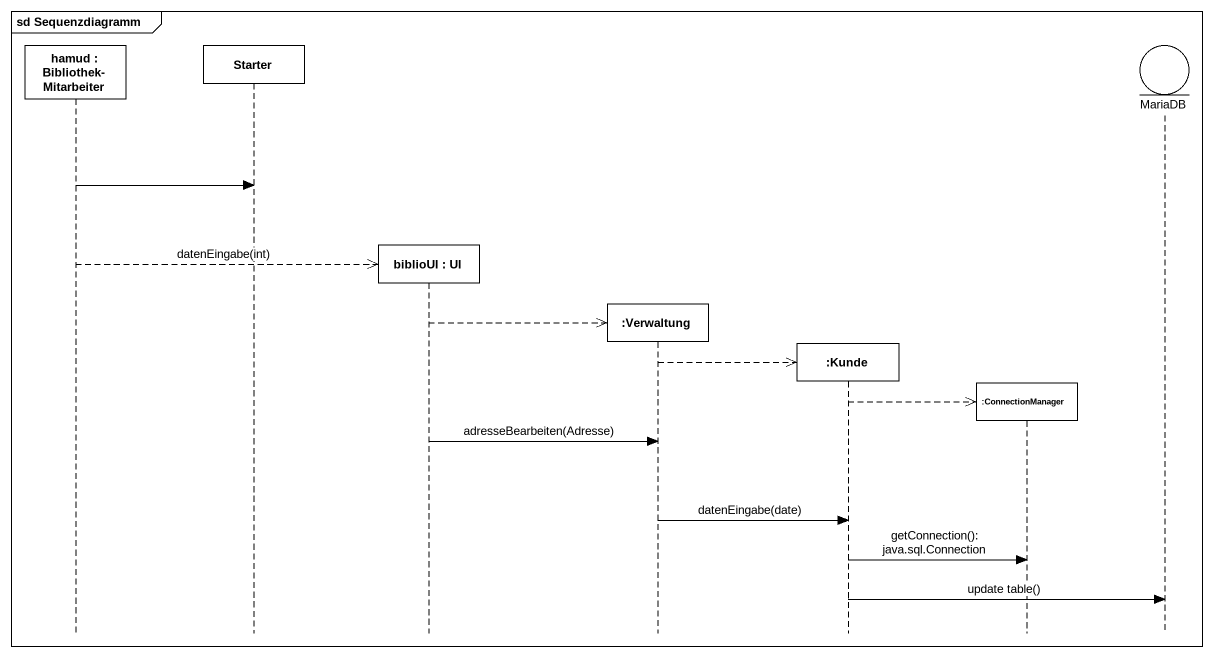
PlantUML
@startuml
mainframe sd Sequenzdiagramm
hide footbox
participant "hamud : Bibliothek-Mitarbeiter" as hamud
participant Starter
participant "biblioUI : UI" as biblioUI
participant ":Verwaltung" as Verwaltung
participant ":Kunde" as Kunde
participant ":ConnectionManager" as ConnectionManager
entity MariaDB

hamud -> Starter
hamud -->> biblioUI ** : datenEingabe(int)
biblioUI -->> Verwaltung **
Verwaltung -->> Kunde **
Kunde -->> ConnectionManager **
biblioUI -> Verwaltung : adresseBearbeiten(Adresse)
Verwaltung -> Kunde : datenEingabe(date)
Kunde -> ConnectionManager : getConnection(): java.sql.Connection
Kunde -> MariaDB : update table()
@enduml
